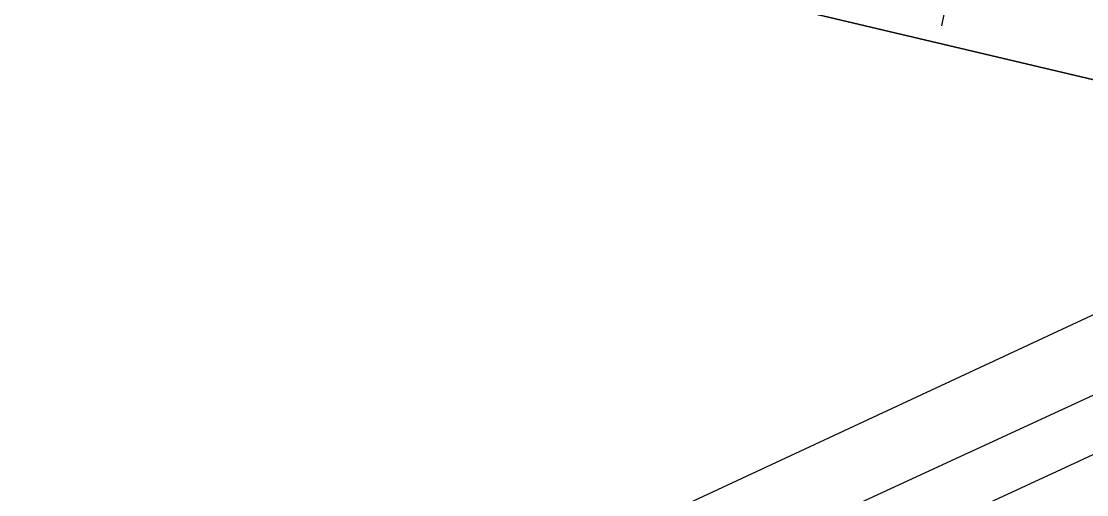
# Model space of a CAD drawing. Header units: feet. Extents: x -84 to 198, y -22 to 181.
# Drawn here: x 82.499 to 85.424, y 14.383 to 15.683 of the extents above; entities that cross this region are included whole.
import ezdxf

# ---------------------------------------------------------------- set-up
doc = ezdxf.new("R2010")
doc.units = ezdxf.units.FT
doc.layers.add('A-LINEA', color=7, linetype='CONTINUOUS')

msp = doc.modelspace()

# ---------------------------------------------------------------- linework, layer by layer
at = {"layer": 'A-LINEA'}
for p, q in [((71.4822, 8.3811), (121.6031, 31.7045)), ((71.0512, 8.0092), (121.838, 31.468)), ((71.0098, 7.8319), (121.9507, 31.3451)), ((77.3867, 17.4311), (89.6, 14.5378)), ((85.0133, 15.6711), (85.0133, 15.6711)), ((85.0133, 15.6711), (85.0133, 15.6711)), ((85.0267, 15.6711), (85.0267, 15.6711))]:
    msp.add_line(p, q, dxfattribs=at)
for points in [[(126.2667, 36.6311), (119.2267, 38.2978), (119.16, 37.9644), (109.12, 40.3378), (105.48, 24.9378), (96.3733, 27.2578), (96.2667, 26.7644), (92.6933, 27.6178), (92.1333, 25.2311), (89.6, 14.5378), (77.3867, 17.4311), (77.2267, 16.7778), (73.6667, 17.6178), (72.7067, 13.6044), (71.9067, 10.1778)], [(85.0267, 15.6711), (85.04, 15.7378), (85.04, 15.7378), (85.04, 15.7378), (85.04, 15.7378)]]:
    msp.add_lwpolyline(points, dxfattribs=at)

doc.saveas('drawing.dxf')
